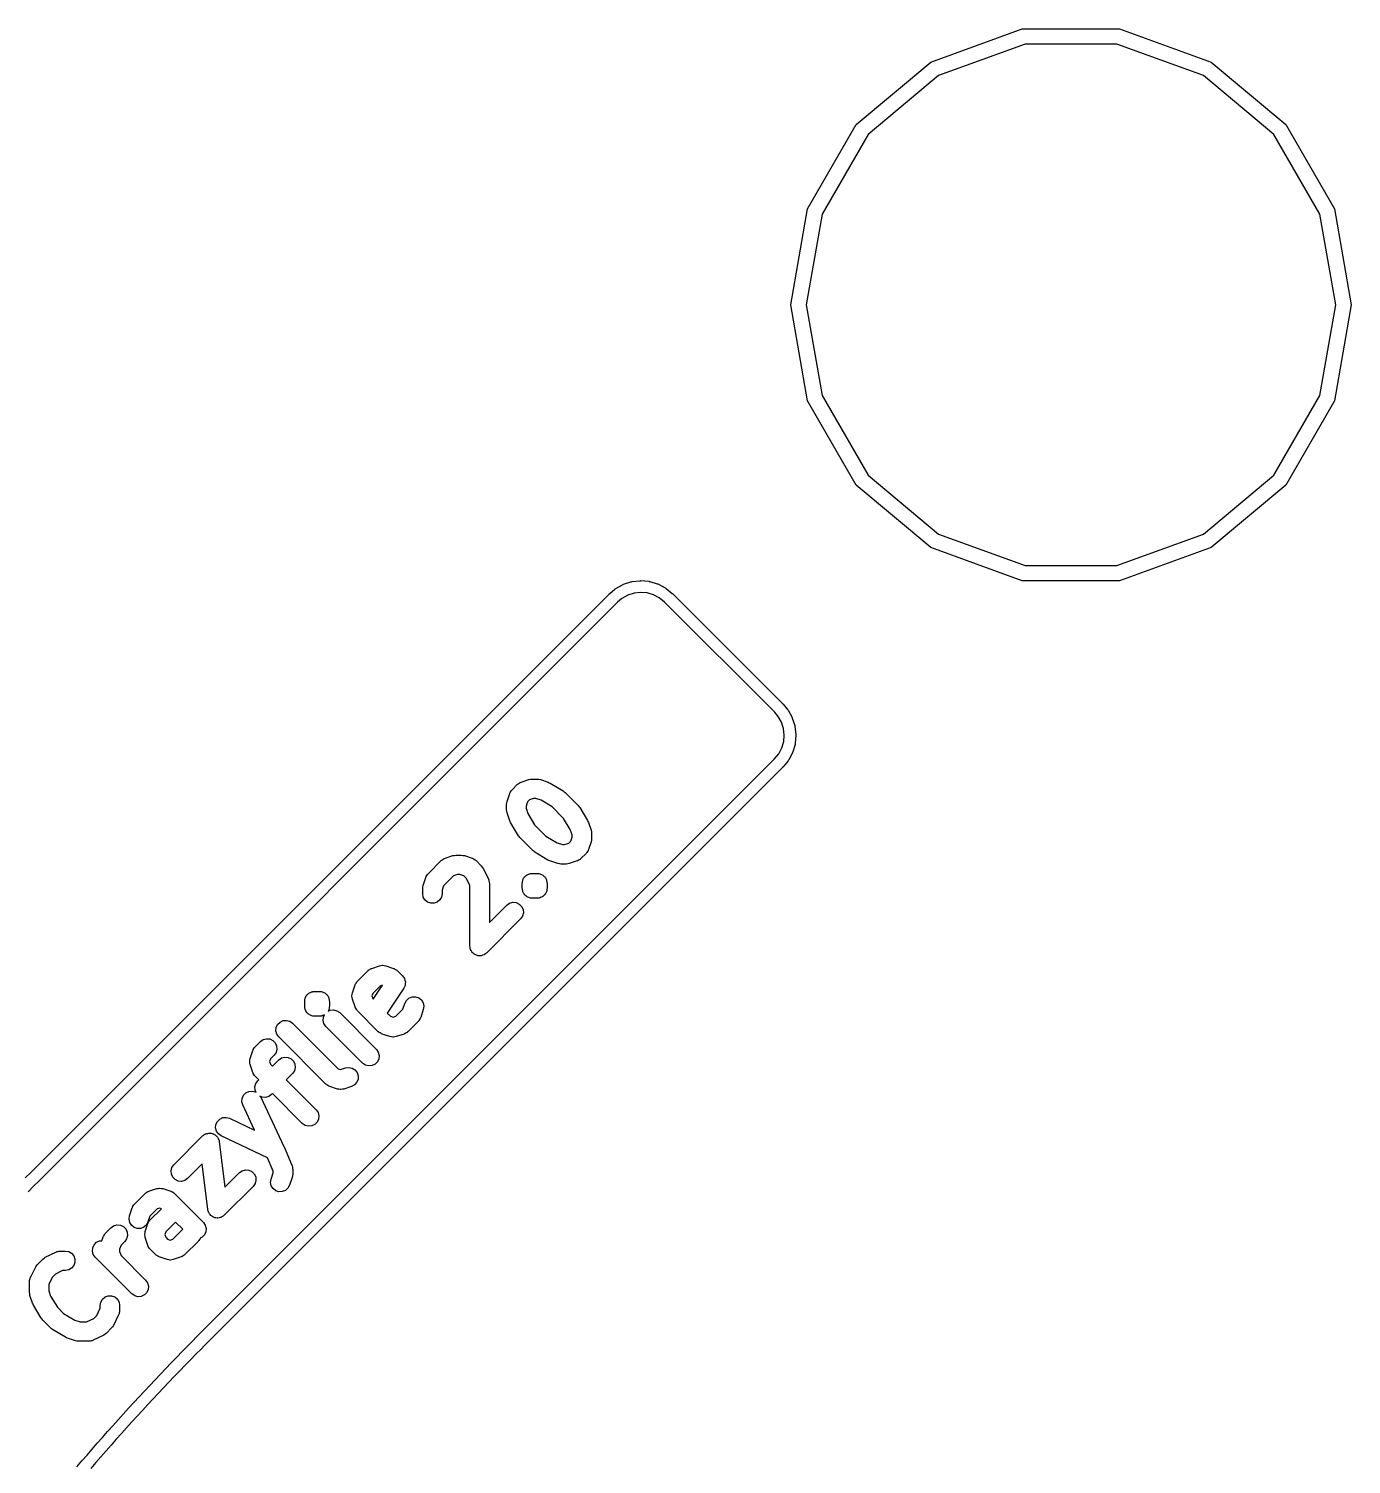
# Model space of a CAD drawing. Extents: x 83 to 195, y -153 to -41.
# Drawn here: x 158.37 to 175.35, y -79.14 to -60.71 of the extents above; entities that cross this region are included whole.
import ezdxf

# ---------------------------------------------------------------- set-up
doc = ezdxf.new("R2010")
doc.units = 0
doc.header["$MEASUREMENT"] = 0
doc.layers.add('BLACK', color=7, linetype='CONTINUOUS')

msp = doc.modelspace()

# ---------------------------------------------------------------- linework, layer by layer
at = {"layer": 'Black'}
for p, q in [((169.951, -61.1332), (171.126, -60.7056)), ((171.126, -60.7056), (172.376, -60.7056)), ((172.376, -60.7056), (173.551, -61.1332)), ((171.161, -60.9026), (170.051, -61.3064)), ((172.341, -60.9026), (171.161, -60.9026)), ((173.451, -61.3064), (172.341, -60.9026)), ((168.993, -61.9369), (169.951, -61.1332)), ((173.551, -61.1332), (174.509, -61.9369)), ((170.051, -61.3064), (169.146, -62.0654)), ((174.356, -62.0654), (173.451, -61.3064)), ((168.368, -63.0196), (168.993, -61.9369)), ((174.509, -61.9369), (175.134, -63.0196)), ((169.146, -62.0654), (168.556, -63.0881)), ((174.946, -63.0881), (174.356, -62.0654)), ((168.151, -64.2509), (168.368, -63.0196)), ((175.134, -63.0196), (175.351, -64.2509)), ((168.556, -63.0881), (168.351, -64.2509)), ((175.151, -64.2509), (174.946, -63.0881)), ((168.368, -65.4822), (168.151, -64.2509)), ((168.351, -64.2509), (168.556, -65.4138)), ((174.946, -65.4138), (175.151, -64.2509)), ((175.351, -64.2509), (175.134, -65.4822)), ((168.556, -65.4138), (169.146, -66.4364)), ((174.356, -66.4364), (174.946, -65.4138)), ((168.993, -66.565), (168.368, -65.4822)), ((175.134, -65.4822), (174.509, -66.565)), ((169.146, -66.4364), (170.051, -67.1954)), ((173.451, -67.1954), (174.356, -66.4364)), ((169.951, -67.3686), (168.993, -66.565)), ((174.509, -66.565), (173.551, -67.3686)), ((170.051, -67.1954), (171.161, -67.5993)), ((172.341, -67.5993), (173.451, -67.1954)), ((171.126, -67.7962), (169.951, -67.3686)), ((173.551, -67.3686), (172.376, -67.7962)), ((171.161, -67.5993), (172.341, -67.5993)), ((166.005, -67.8387), (166.099, -67.8078)), ((166.099, -67.8078), (166.107, -67.8068)), ((166.107, -67.8068), (166.114, -67.8046)), ((166.114, -67.8046), (166.213, -67.7932)), ((166.213, -67.7932), (166.221, -67.7937)), ((166.221, -67.7937), (166.228, -67.793)), ((166.228, -67.793), (166.328, -67.8015)), ((166.328, -67.8015), (166.335, -67.8035)), ((166.335, -67.8035), (166.342, -67.8043)), ((166.342, -67.8043), (166.438, -67.8324)), ((166.438, -67.8324), (166.445, -67.8357)), ((166.445, -67.8357), (166.452, -67.838)), ((172.376, -67.7962), (171.126, -67.7962)), ((158.392, -75.3918), (165.823, -67.9611)), ((165.823, -67.9611), (165.825, -67.9592)), ((165.825, -67.9592), (165.827, -67.9568)), ((165.827, -67.9568), (165.893, -67.9018)), ((165.893, -67.9018), (165.899, -67.8983)), ((165.899, -67.8983), (165.904, -67.8939)), ((165.904, -67.8939), (165.991, -67.8448)), ((166.058, -67.979), (165.984, -68.021)), ((165.991, -67.8448), (165.998, -67.8423)), ((165.998, -67.8423), (166.005, -67.8387)), ((166.139, -67.9528), (166.058, -67.979)), ((166.223, -67.9431), (166.139, -67.9528)), ((166.307, -67.9503), (166.223, -67.9431)), ((166.389, -67.9742), (166.307, -67.9503)), ((166.464, -68.0138), (166.389, -67.9742)), ((166.452, -67.838), (166.54, -67.8846)), ((166.532, -68.0698), (166.464, -68.0138)), ((166.54, -67.8846), (166.546, -67.8892)), ((166.546, -67.8892), (166.553, -67.8929)), ((166.553, -67.8929), (166.63, -67.9561)), ((166.63, -67.9561), (166.631, -67.9564)), ((166.631, -67.9564), (166.631, -67.9567)), ((166.631, -67.9567), (166.633, -67.9592)), ((166.633, -67.9592), (166.636, -67.9611)), ((166.636, -67.9611), (168.05, -69.3753)), ((165.926, -68.0694), (158.498, -75.4978)), ((165.984, -68.021), (165.926, -68.0694)), ((167.942, -69.4791), (166.532, -68.0698)), ((167.99, -69.5366), (167.942, -69.4791)), ((168.05, -69.3753), (168.052, -69.378)), ((168.052, -69.378), (168.054, -69.38)), ((168.054, -69.38), (168.109, -69.4453)), ((168.109, -69.4453), (168.113, -69.4513)), ((168.113, -69.4513), (168.117, -69.4567)), ((168.117, -69.4567), (168.166, -69.5436)), ((168.032, -69.6108), (167.99, -69.5366)), ((168.058, -69.6915), (168.032, -69.6108)), ((168.166, -69.5436), (168.169, -69.5506)), ((168.169, -69.5506), (168.172, -69.5573)), ((168.172, -69.5573), (168.203, -69.6522)), ((168.203, -69.6522), (168.204, -69.6596)), ((168.204, -69.6596), (168.206, -69.6668)), ((168.206, -69.6668), (168.218, -69.766)), ((168.037, -69.9415), (168.061, -69.8602)), ((168.068, -69.7757), (168.058, -69.6915)), ((168.061, -69.8602), (168.068, -69.7757)), ((168.218, -69.781), (168.21, -69.8805)), ((168.218, -69.766), (168.217, -69.7735)), ((168.217, -69.7735), (168.218, -69.781)), ((167.941, -70.0851), (167.997, -70.0165)), ((167.997, -70.0165), (168.037, -69.9415)), ((168.173, -70.0049), (168.126, -70.0932)), ((168.175, -69.9977), (168.173, -70.0049)), ((168.179, -69.991), (168.175, -69.9977)), ((168.207, -69.8952), (168.179, -69.991)), ((168.208, -69.8877), (168.207, -69.8952)), ((168.21, -69.8805), (168.208, -69.8877)), ((160.513, -77.5131), (167.941, -70.0851)), ((168.05, -70.1885), (160.619, -77.6191)), ((168.052, -70.1854), (168.05, -70.1885)), ((168.055, -70.1829), (168.052, -70.1854)), ((168.118, -70.1056), (168.055, -70.1829)), ((168.122, -70.0991), (168.118, -70.1056)), ((168.126, -70.0932), (168.122, -70.0991)), ((164.573, -70.478), (164.64, -70.4107)), ((164.64, -70.4107), (164.646, -70.4065)), ((164.646, -70.4065), (164.651, -70.4011)), ((164.651, -70.4011), (164.664, -70.3942)), ((164.664, -70.3942), (164.676, -70.3858)), ((164.676, -70.3858), (164.683, -70.3839)), ((164.683, -70.3839), (164.689, -70.3805)), ((164.689, -70.3805), (164.79, -70.3468)), ((164.79, -70.3468), (164.81, -70.3439)), ((164.81, -70.3439), (164.829, -70.3404)), ((164.829, -70.3404), (164.897, -70.3404)), ((164.897, -70.3404), (164.916, -70.3439)), ((164.916, -70.3439), (164.936, -70.3468)), ((164.936, -70.3468), (165.037, -70.3805)), ((165.037, -70.3805), (165.049, -70.387)), ((165.049, -70.387), (165.062, -70.3919)), ((165.062, -70.3919), (165.23, -70.4929)), ((164.509, -70.6279), (164.542, -70.5269)), ((164.542, -70.5269), (164.546, -70.5205)), ((164.546, -70.5205), (164.548, -70.5136)), ((164.548, -70.5136), (164.556, -70.5016)), ((164.556, -70.5016), (164.563, -70.4887)), ((164.563, -70.4887), (164.569, -70.4839)), ((164.569, -70.4839), (164.573, -70.478)), ((164.85, -70.5904), (164.796, -70.6083)), ((164.876, -70.5904), (164.85, -70.5904)), ((164.945, -70.6133), (164.876, -70.5904)), ((165.23, -70.4929), (165.242, -70.5029)), ((165.242, -70.5029), (165.255, -70.5117)), ((165.255, -70.5117), (165.423, -70.68)), ((164.502, -70.6674), (164.506, -70.6477)), ((164.502, -70.7348), (164.502, -70.6674)), ((164.506, -70.7545), (164.502, -70.7348)), ((164.506, -70.6477), (164.509, -70.6279)), ((164.509, -70.7743), (164.506, -70.7545)), ((164.542, -70.8753), (164.509, -70.7743)), ((164.77, -70.6339), (164.752, -70.6877)), ((164.752, -70.6877), (164.752, -70.7145)), ((164.752, -70.7145), (164.775, -70.7832)), ((164.796, -70.6083), (164.77, -70.6339)), ((164.775, -70.7832), (164.861, -70.9266)), ((165.089, -70.6993), (164.945, -70.6133)), ((165.235, -70.8459), (165.089, -70.6993)), ((165.423, -70.68), (165.432, -70.6926)), ((165.432, -70.6926), (165.442, -70.7041)), ((165.442, -70.7041), (165.543, -70.8725)), ((164.549, -70.8873), (164.542, -70.8753)), ((164.554, -70.9001), (164.549, -70.8873)), ((164.655, -71.0684), (164.554, -70.9001)), ((164.861, -70.9266), (165.008, -71.0732)), ((165.321, -70.9893), (165.235, -70.8459)), ((165.543, -70.8725), (165.548, -70.8852)), ((165.548, -70.8852), (165.554, -70.8973)), ((165.554, -70.8973), (165.588, -70.9983)), ((164.665, -71.08), (164.655, -71.0684)), ((164.674, -71.0925), (164.665, -71.08)), ((164.842, -71.2609), (164.674, -71.0925)), ((165.008, -71.0732), (165.151, -71.1593)), ((165.301, -71.1643), (165.326, -71.1386)), ((165.344, -71.0581), (165.321, -70.9893)), ((165.326, -71.1386), (165.344, -71.0849)), ((165.344, -71.0849), (165.344, -71.0581)), ((165.588, -71.1447), (165.554, -71.2457)), ((165.588, -70.9983), (165.591, -71.0181)), ((165.591, -71.1249), (165.588, -71.1447)), ((165.591, -71.0181), (165.594, -71.0378)), ((165.594, -71.1051), (165.591, -71.1249)), ((165.594, -71.0378), (165.594, -71.1051)), ((163.712, -71.357), (163.813, -71.3233)), ((163.813, -71.3233), (163.833, -71.3203)), ((163.833, -71.3203), (163.853, -71.3169)), ((163.853, -71.3169), (163.92, -71.3169)), ((163.92, -71.3169), (163.94, -71.3203)), ((163.94, -71.3203), (163.96, -71.3233)), ((163.96, -71.3233), (164.061, -71.357)), ((164.855, -71.2697), (164.842, -71.2609)), ((164.866, -71.2797), (164.855, -71.2697)), ((165.034, -71.3807), (164.866, -71.2797)), ((165.151, -71.1593), (165.22, -71.1822)), ((165.22, -71.1822), (165.247, -71.1822)), ((165.247, -71.1822), (165.301, -71.1643)), ((165.524, -71.2946), (165.457, -71.3619)), ((165.528, -71.2887), (165.524, -71.2946)), ((165.533, -71.2839), (165.528, -71.2887)), ((165.54, -71.271), (165.533, -71.2839)), ((165.549, -71.259), (165.54, -71.271)), ((165.551, -71.252), (165.549, -71.259)), ((165.554, -71.2457), (165.551, -71.252)), ((163.495, -71.5555), (163.664, -71.3871)), ((163.664, -71.3871), (163.669, -71.383)), ((163.669, -71.383), (163.674, -71.3776)), ((163.674, -71.3776), (163.687, -71.3707)), ((163.687, -71.3707), (163.699, -71.3622)), ((163.699, -71.3622), (163.706, -71.3604)), ((163.706, -71.3604), (163.712, -71.357)), ((164.061, -71.357), (164.067, -71.3604)), ((164.067, -71.3604), (164.074, -71.3622)), ((164.074, -71.3622), (164.086, -71.3707)), ((164.086, -71.3707), (164.099, -71.3776)), ((164.099, -71.3776), (164.104, -71.383)), ((164.104, -71.383), (164.11, -71.3872)), ((164.11, -71.3872), (164.177, -71.4545)), ((164.177, -71.4545), (164.189, -71.4709)), ((164.189, -71.4709), (164.2, -71.487)), ((164.2, -71.487), (164.268, -71.6217)), ((165.047, -71.3856), (165.034, -71.3807)), ((165.059, -71.3921), (165.047, -71.3856)), ((165.16, -71.4258), (165.059, -71.3921)), ((165.18, -71.4287), (165.16, -71.4258)), ((165.2, -71.4322), (165.18, -71.4287)), ((165.267, -71.4322), (165.2, -71.4322)), ((165.287, -71.4287), (165.267, -71.4322)), ((165.307, -71.4258), (165.287, -71.4287)), ((165.408, -71.3921), (165.307, -71.4258)), ((165.414, -71.3887), (165.408, -71.3921)), ((165.421, -71.3868), (165.414, -71.3887)), ((165.433, -71.3784), (165.421, -71.3868)), ((165.446, -71.3714), (165.433, -71.3784)), ((165.451, -71.366), (165.446, -71.3714)), ((165.457, -71.3619), (165.451, -71.366)), ((163.428, -71.7252), (163.431, -71.7054)), ((163.431, -71.7054), (163.465, -71.6044)), ((163.465, -71.6044), (163.468, -71.598)), ((163.468, -71.598), (163.47, -71.5911)), ((163.47, -71.5911), (163.479, -71.5791)), ((163.479, -71.5791), (163.486, -71.5662)), ((163.486, -71.5662), (163.491, -71.5614)), ((163.491, -71.5614), (163.495, -71.5555)), ((163.819, -71.5848), (163.693, -71.7114)), ((163.873, -71.5669), (163.819, -71.5848)), ((163.9, -71.5669), (163.873, -71.5669)), ((163.954, -71.5848), (163.9, -71.5669)), ((163.986, -71.6169), (163.954, -71.5848)), ((164.031, -71.7071), (163.986, -71.6169)), ((164.268, -71.6217), (164.27, -71.6286)), ((164.27, -71.6286), (164.273, -71.6348)), ((164.273, -71.6348), (164.276, -71.6492)), ((164.276, -71.6492), (164.28, -71.6633)), ((164.28, -71.6633), (164.28, -71.6705)), ((164.28, -71.6705), (164.281, -71.6776)), ((164.281, -71.6776), (164.281, -72.1839)), ((164.704, -71.6776), (164.706, -71.6668)), ((164.704, -71.7449), (164.704, -71.6776)), ((164.706, -71.6559), (164.708, -71.6507)), ((164.706, -71.6668), (164.706, -71.6559)), ((164.708, -71.6507), (164.709, -71.6452)), ((164.709, -71.6452), (164.711, -71.6402)), ((164.711, -71.6402), (164.712, -71.6348)), ((164.712, -71.6348), (164.717, -71.6253)), ((164.717, -71.6253), (164.721, -71.6151)), ((164.721, -71.6151), (164.725, -71.6109)), ((164.725, -71.6109), (164.727, -71.6059)), ((164.727, -71.6059), (164.731, -71.602)), ((164.731, -71.602), (164.734, -71.5972)), ((164.734, -71.5972), (164.742, -71.5902)), ((164.742, -71.5902), (164.749, -71.5818)), ((164.749, -71.5818), (164.754, -71.5791)), ((164.754, -71.5791), (164.758, -71.5752)), ((164.758, -71.5752), (164.763, -71.5729)), ((164.763, -71.5729), (164.767, -71.5693)), ((164.767, -71.5693), (164.777, -71.5656)), ((164.777, -71.5656), (164.787, -71.5601)), ((164.787, -71.5601), (164.792, -71.5592)), ((164.792, -71.5592), (164.797, -71.5568)), ((164.797, -71.5568), (164.803, -71.5563)), ((164.803, -71.5563), (164.808, -71.5545)), ((164.808, -71.5545), (164.819, -71.5545)), ((164.819, -71.5545), (164.829, -71.5526)), ((164.829, -71.5526), (164.897, -71.5526)), ((164.897, -71.5526), (164.908, -71.5545)), ((164.908, -71.5545), (164.918, -71.5545)), ((164.918, -71.5545), (164.929, -71.5582)), ((164.929, -71.5582), (164.94, -71.5601)), ((164.94, -71.5601), (164.949, -71.5656)), ((164.949, -71.5656), (164.959, -71.5693)), ((164.959, -71.5693), (164.968, -71.5763)), ((164.968, -71.5763), (164.977, -71.5818)), ((164.977, -71.5818), (164.984, -71.5902)), ((164.984, -71.5902), (164.993, -71.5972)), ((164.993, -71.5972), (164.998, -71.6067)), ((164.998, -71.6067), (165.005, -71.6151)), ((165.005, -71.6151), (165.009, -71.6253)), ((165.009, -71.6253), (165.014, -71.6348)), ((165.014, -71.6348), (165.016, -71.6456)), ((165.016, -71.6456), (165.02, -71.6559)), ((165.02, -71.6559), (165.02, -71.6668)), ((165.02, -71.6668), (165.022, -71.6776)), ((165.022, -71.6776), (165.022, -71.7449)), ((163.425, -71.7449), (163.428, -71.7252)), ((163.425, -71.8123), (163.425, -71.7449)), ((163.432, -71.855), (163.425, -71.8123)), ((163.454, -71.8926), (163.432, -71.855)), ((163.667, -71.855), (163.646, -71.8926)), ((163.675, -71.8123), (163.667, -71.855)), ((163.693, -71.7114), (163.675, -71.7652)), ((163.675, -71.7652), (163.675, -71.8123)), ((164.031, -72.4857), (164.031, -71.7071)), ((164.706, -71.7557), (164.704, -71.7449)), ((164.706, -71.7666), (164.706, -71.7557)), ((164.71, -71.7769), (164.706, -71.7666)), ((164.712, -71.7877), (164.71, -71.7769)), ((164.717, -71.7971), (164.712, -71.7877)), ((164.721, -71.8074), (164.717, -71.7971)), ((164.728, -71.8158), (164.721, -71.8074)), ((164.734, -71.8253), (164.728, -71.8158)), ((164.742, -71.8323), (164.734, -71.8253)), ((164.749, -71.8407), (164.742, -71.8323)), ((164.759, -71.8461), (164.749, -71.8407)), ((164.767, -71.8532), (164.759, -71.8461)), ((164.777, -71.8569), (164.767, -71.8532)), ((164.787, -71.8624), (164.777, -71.8569)), ((164.797, -71.8643), (164.787, -71.8624)), ((164.808, -71.868), (164.797, -71.8643)), ((164.819, -71.868), (164.808, -71.868)), ((164.829, -71.8699), (164.819, -71.868)), ((164.897, -71.8699), (164.829, -71.8699)), ((164.908, -71.868), (164.897, -71.8699)), ((164.918, -71.868), (164.908, -71.868)), ((164.924, -71.8661), (164.918, -71.868)), ((164.929, -71.8657), (164.924, -71.8661)), ((164.934, -71.8633), (164.929, -71.8657)), ((164.94, -71.8624), (164.934, -71.8633)), ((164.949, -71.8569), (164.94, -71.8624)), ((164.959, -71.8532), (164.949, -71.8569)), ((164.963, -71.8496), (164.959, -71.8532)), ((164.968, -71.8473), (164.963, -71.8496)), ((164.972, -71.8434), (164.968, -71.8473)), ((164.977, -71.8407), (164.972, -71.8434)), ((164.984, -71.8323), (164.977, -71.8407)), ((164.993, -71.8253), (164.984, -71.8323)), ((164.995, -71.8205), (164.993, -71.8253)), ((164.999, -71.8166), (164.995, -71.8205)), ((165.001, -71.8116), (164.999, -71.8166)), ((165.005, -71.8074), (165.001, -71.8116)), ((165.009, -71.7971), (165.005, -71.8074)), ((165.014, -71.7877), (165.009, -71.7971)), ((165.015, -71.7822), (165.014, -71.7877)), ((165.018, -71.7773), (165.015, -71.7822)), ((165.02, -71.7666), (165.018, -71.7718)), ((165.018, -71.7718), (165.018, -71.7773)), ((165.022, -71.7449), (165.02, -71.7557)), ((165.02, -71.7557), (165.02, -71.7666)), ((163.487, -71.9205), (163.454, -71.8926)), ((163.528, -71.9354), (163.487, -71.9205)), ((163.572, -71.9354), (163.528, -71.9354)), ((163.612, -71.9205), (163.572, -71.9354)), ((163.646, -71.8926), (163.612, -71.9205)), ((164.281, -72.1839), (164.505, -71.9596)), ((164.505, -71.9596), (164.541, -71.9347)), ((164.541, -71.9347), (164.583, -71.9234)), ((164.583, -71.9234), (164.626, -71.9272)), ((164.626, -71.9272), (164.665, -71.9456)), ((164.665, -71.9456), (164.696, -71.9763)), ((164.696, -71.9763), (164.714, -72.0156)), ((164.718, -72.0589), (164.707, -72.1008)), ((164.714, -72.0156), (164.718, -72.0589)), ((164.682, -72.1363), (164.244, -72.5741)), ((164.707, -72.1008), (164.682, -72.1363)), ((164.034, -72.5018), (164.031, -72.4857)), ((164.035, -72.518), (164.034, -72.5018)), ((164.038, -72.523), (164.035, -72.518)), ((164.039, -72.5284), (164.038, -72.523)), ((164.047, -72.5426), (164.039, -72.5284)), ((164.054, -72.5574), (164.047, -72.5426)), ((164.057, -72.5613), (164.054, -72.5574)), ((164.06, -72.566), (164.057, -72.5613)), ((164.073, -72.5765), (164.06, -72.566)), ((164.084, -72.5881), (164.073, -72.5765)), ((164.089, -72.5904), (164.084, -72.5881)), ((164.093, -72.5939), (164.089, -72.5904)), ((164.109, -72.5995), (164.093, -72.5939)), ((164.124, -72.6064), (164.109, -72.5995)), ((164.129, -72.6069), (164.124, -72.6064)), ((164.134, -72.6088), (164.129, -72.6069)), ((164.151, -72.6088), (164.134, -72.6088)), ((164.167, -72.6102), (164.151, -72.6088)), ((164.172, -72.6088), (164.167, -72.6102)), ((164.178, -72.6088), (164.172, -72.6088)), ((164.193, -72.6032), (164.178, -72.6088)), ((164.209, -72.599), (164.193, -72.6032)), ((164.213, -72.5958), (164.209, -72.599)), ((164.218, -72.5939), (164.213, -72.5958)), ((164.231, -72.5834), (164.218, -72.5939)), ((164.244, -72.5741), (164.231, -72.5834)), ((162.586, -72.9361), (162.721, -72.8014)), ((162.721, -72.8014), (162.727, -72.7972)), ((162.727, -72.7972), (162.731, -72.7918)), ((162.731, -72.7918), (162.744, -72.7849)), ((162.744, -72.7849), (162.756, -72.7765)), ((162.756, -72.7765), (162.763, -72.7746)), ((162.763, -72.7746), (162.77, -72.7712)), ((162.77, -72.7712), (162.871, -72.7375)), ((162.871, -72.7375), (162.889, -72.7348)), ((162.889, -72.7348), (162.907, -72.7311)), ((162.907, -72.7311), (162.91, -72.7316)), ((162.91, -72.7316), (162.914, -72.7311)), ((162.914, -72.7311), (162.932, -72.7348)), ((162.932, -72.7348), (162.95, -72.7375)), ((162.95, -72.7375), (163.051, -72.7712)), ((163.051, -72.7712), (163.057, -72.7746)), ((163.057, -72.7746), (163.064, -72.7765)), ((163.064, -72.7765), (163.076, -72.7849)), ((163.076, -72.7849), (163.089, -72.7918)), ((163.089, -72.7918), (163.094, -72.7972)), ((163.094, -72.7972), (163.1, -72.8014)), ((163.1, -72.8014), (163.167, -72.8687)), ((162.522, -73.0859), (162.556, -72.9849)), ((162.556, -72.9849), (162.559, -72.9786)), ((162.559, -72.9786), (162.561, -72.9716)), ((162.561, -72.9716), (162.57, -72.9596)), ((162.57, -72.9596), (162.577, -72.9467)), ((162.577, -72.9467), (162.582, -72.942)), ((162.582, -72.942), (162.586, -72.9361)), ((162.79, -73.165), (162.907, -72.9889)), ((162.907, -72.9889), (162.877, -72.999)), ((163.167, -72.8687), (163.179, -72.8853)), ((163.179, -72.8853), (163.191, -72.9017)), ((163.191, -72.9017), (163.191, -72.9031)), ((163.191, -72.9031), (163.192, -72.9043)), ((163.199, -72.9894), (163.191, -73.0078)), ((163.192, -72.9043), (163.197, -72.9239)), ((163.197, -72.9239), (163.203, -72.9434)), ((163.2, -72.9867), (163.199, -72.988)), ((163.199, -72.988), (163.199, -72.9894)), ((163.201, -72.9664), (163.2, -72.9867)), ((163.203, -72.9462), (163.201, -72.9664)), ((163.203, -72.9434), (163.203, -72.9448)), ((163.203, -72.9448), (163.203, -72.9462)), ((161.912, -73.1711), (161.913, -73.1659)), ((161.912, -73.182), (161.912, -73.1711)), ((161.913, -73.1659), (161.914, -73.1604)), ((161.914, -73.1604), (161.916, -73.1555)), ((161.916, -73.1555), (161.917, -73.15)), ((161.917, -73.15), (161.923, -73.1406)), ((161.923, -73.1406), (161.926, -73.1303)), ((161.926, -73.1303), (161.93, -73.1261)), ((161.93, -73.1261), (161.932, -73.1211)), ((161.932, -73.1211), (161.936, -73.1172)), ((161.936, -73.1172), (161.939, -73.1124)), ((161.939, -73.1124), (161.947, -73.1054)), ((161.947, -73.1054), (161.954, -73.097)), ((161.954, -73.097), (161.959, -73.0943)), ((161.959, -73.0943), (161.963, -73.0904)), ((161.963, -73.0904), (161.968, -73.0881)), ((161.968, -73.0881), (161.972, -73.0845)), ((161.972, -73.0845), (161.982, -73.0808)), ((161.982, -73.0808), (161.992, -73.0753)), ((161.992, -73.0753), (161.997, -73.0744)), ((161.997, -73.0744), (162.002, -73.0721)), ((162.002, -73.0721), (162.008, -73.0716)), ((162.008, -73.0716), (162.013, -73.0697)), ((162.013, -73.0697), (162.024, -73.0697)), ((162.024, -73.0697), (162.035, -73.0678)), ((162.035, -73.0678), (162.102, -73.0678)), ((162.102, -73.0678), (162.113, -73.0697)), ((162.113, -73.0697), (162.124, -73.0697)), ((162.124, -73.0697), (162.134, -73.0734)), ((162.134, -73.0734), (162.145, -73.0753)), ((162.145, -73.0753), (162.154, -73.0808)), ((162.154, -73.0808), (162.165, -73.0845)), ((162.165, -73.0845), (162.173, -73.0916)), ((162.173, -73.0916), (162.182, -73.097)), ((162.182, -73.097), (162.189, -73.1054)), ((162.189, -73.1054), (162.198, -73.1124)), ((162.198, -73.1124), (162.203, -73.1219)), ((162.203, -73.1219), (162.21, -73.1303)), ((162.21, -73.1303), (162.214, -73.1406)), ((162.214, -73.1406), (162.219, -73.15)), ((162.219, -73.15), (162.221, -73.1608)), ((162.221, -73.1608), (162.225, -73.1711)), ((162.225, -73.1711), (162.225, -73.182)), ((162.516, -73.122), (162.519, -73.1041)), ((162.516, -73.1255), (162.516, -73.122)), ((162.516, -73.1289), (162.516, -73.1255)), ((162.519, -73.1468), (162.516, -73.1289)), ((162.519, -73.1041), (162.522, -73.0859)), ((162.522, -73.165), (162.519, -73.1468)), ((162.556, -73.266), (162.522, -73.165)), ((162.784, -73.092), (162.773, -73.1255)), ((162.773, -73.1255), (162.784, -73.1589)), ((162.877, -72.999), (162.784, -73.092)), ((162.784, -73.1589), (162.79, -73.165)), ((163.183, -73.0264), (162.97, -73.3452)), ((163.191, -73.0078), (163.183, -73.0264)), ((163.216, -73.1824), (163.249, -73.1536)), ((163.249, -73.1536), (163.289, -73.1377)), ((163.289, -73.1377), (163.333, -73.1365)), ((163.333, -73.1365), (163.374, -73.1502)), ((163.374, -73.1502), (163.408, -73.1772)), ((163.408, -73.1772), (163.43, -73.2142)), ((161.91, -73.1928), (161.912, -73.182)), ((161.91, -73.2601), (161.91, -73.1928)), ((161.912, -73.2709), (161.91, -73.2601)), ((161.912, -73.2818), (161.912, -73.2709)), ((161.915, -73.2921), (161.912, -73.2818)), ((161.917, -73.3029), (161.915, -73.2921)), ((161.923, -73.3124), (161.917, -73.3029)), ((161.926, -73.3226), (161.923, -73.3124)), ((161.933, -73.331), (161.926, -73.3226)), ((161.939, -73.3405), (161.933, -73.331)), ((161.947, -73.3475), (161.939, -73.3405)), ((161.954, -73.3559), (161.947, -73.3475)), ((161.964, -73.3614), (161.954, -73.3559)), ((161.972, -73.3684), (161.964, -73.3614)), ((162.211, -73.3203), (162.238, -73.3078)), ((162.214, -73.3124), (162.211, -73.3203)), ((162.219, -73.3029), (162.214, -73.3124)), ((162.22, -73.2975), (162.219, -73.3029)), ((162.223, -73.2925), (162.22, -73.2975)), ((162.225, -73.2818), (162.223, -73.287)), ((162.223, -73.287), (162.223, -73.2925)), ((162.225, -73.182), (162.227, -73.1928)), ((162.227, -73.2601), (162.225, -73.2709)), ((162.225, -73.2709), (162.225, -73.2818)), ((162.227, -73.1928), (162.227, -73.2601)), ((162.238, -73.3078), (162.281, -73.304)), ((162.281, -73.304), (162.323, -73.3152)), ((162.323, -73.3152), (162.359, -73.3401)), ((162.359, -73.3401), (162.83, -73.8115)), ((162.559, -73.2723), (162.556, -73.266)), ((162.561, -73.2793), (162.559, -73.2723)), ((162.57, -73.2913), (162.561, -73.2793)), ((162.577, -73.3042), (162.57, -73.2913)), ((162.582, -73.309), (162.577, -73.3042)), ((162.586, -73.3149), (162.582, -73.309)), ((162.855, -73.5842), (162.586, -73.3149)), ((162.97, -73.3452), (163.011, -73.3866)), ((163.078, -73.3866), (163.171, -73.2936)), ((163.171, -73.2936), (163.196, -73.2206)), ((163.196, -73.2206), (163.216, -73.1824)), ((163.433, -73.2997), (163.399, -73.4007)), ((163.43, -73.2142), (163.439, -73.2567)), ((163.439, -73.2567), (163.433, -73.2997)), ((161.54, -73.5741), (161.544, -73.5308)), ((161.544, -73.5308), (161.562, -73.4915)), ((161.562, -73.4915), (161.593, -73.4608)), ((161.593, -73.4608), (161.632, -73.4424)), ((161.632, -73.4424), (161.675, -73.4387)), ((161.675, -73.4387), (161.717, -73.4499)), ((161.717, -73.4499), (161.753, -73.4748)), ((161.753, -73.4748), (162.338, -74.06)), ((161.982, -73.3721), (161.972, -73.3684)), ((161.992, -73.3776), (161.982, -73.3721)), ((162.003, -73.3795), (161.992, -73.3776)), ((162.013, -73.3832), (162.003, -73.3795)), ((162.024, -73.3832), (162.013, -73.3832)), ((162.035, -73.3851), (162.024, -73.3832)), ((162.102, -73.3851), (162.035, -73.3851)), ((162.113, -73.3832), (162.102, -73.3851)), ((162.124, -73.3832), (162.113, -73.3832)), ((162.129, -73.3814), (162.124, -73.3832)), ((162.134, -73.3809), (162.129, -73.3814)), ((162.139, -73.3786), (162.134, -73.3809)), ((162.145, -73.3776), (162.139, -73.3786)), ((162.154, -73.3721), (162.145, -73.3776)), ((162.146, -73.4394), (162.15, -73.3961)), ((162.157, -73.4813), (162.146, -73.4394)), ((162.15, -73.3961), (162.162, -73.3692)), ((162.162, -73.3692), (162.154, -73.3721)), ((162.182, -73.5169), (162.157, -73.4813)), ((162.653, -73.9883), (162.182, -73.5169)), ((163.011, -73.3866), (163.045, -73.3978)), ((163.045, -73.3978), (163.078, -73.3866)), ((163.369, -73.4495), (163.234, -73.5842)), ((163.373, -73.4436), (163.369, -73.4495)), ((163.378, -73.4389), (163.373, -73.4436)), ((163.385, -73.426), (163.378, -73.4389)), ((163.394, -73.414), (163.385, -73.426)), ((163.396, -73.407), (163.394, -73.414)), ((163.399, -73.4007), (163.396, -73.407)), ((161.273, -73.7778), (161.34, -73.7105)), ((161.34, -73.7105), (161.376, -73.6856)), ((161.376, -73.6856), (161.418, -73.6744)), ((161.418, -73.6744), (161.461, -73.6782)), ((161.461, -73.6782), (161.5, -73.6965)), ((161.5, -73.6965), (161.531, -73.7272)), ((161.531, -73.7272), (161.549, -73.7665)), ((161.551, -73.616), (161.54, -73.5741)), ((161.576, -73.6516), (161.551, -73.616)), ((162.182, -74.2577), (161.576, -73.6516)), ((162.861, -73.5884), (162.855, -73.5842)), ((162.866, -73.5938), (162.861, -73.5884)), ((162.879, -73.6007), (162.866, -73.5938)), ((162.891, -73.6091), (162.879, -73.6007)), ((162.898, -73.611), (162.891, -73.6091)), ((162.904, -73.6144), (162.898, -73.611)), ((163.005, -73.6481), (162.904, -73.6144)), ((163.023, -73.6508), (163.005, -73.6481)), ((163.041, -73.6545), (163.023, -73.6508)), ((163.045, -73.654), (163.041, -73.6545)), ((163.048, -73.6545), (163.045, -73.654)), ((163.066, -73.6508), (163.048, -73.6545)), ((163.084, -73.6481), (163.066, -73.6508)), ((163.185, -73.6144), (163.084, -73.6481)), ((163.192, -73.611), (163.185, -73.6144)), ((163.199, -73.6091), (163.192, -73.611)), ((163.211, -73.6007), (163.199, -73.6091)), ((163.224, -73.5938), (163.211, -73.6007)), ((163.228, -73.5884), (163.224, -73.5938)), ((163.234, -73.5842), (163.228, -73.5884)), ((161.209, -73.9277), (161.243, -73.8267)), ((161.243, -73.8267), (161.246, -73.8204)), ((161.246, -73.8204), (161.248, -73.8134)), ((161.248, -73.8134), (161.256, -73.8014)), ((161.256, -73.8014), (161.263, -73.7885)), ((161.263, -73.7885), (161.269, -73.7837)), ((161.269, -73.7837), (161.273, -73.7778)), ((161.517, -73.8873), (161.47, -73.9338)), ((161.542, -73.8517), (161.517, -73.8873)), ((161.553, -73.8098), (161.542, -73.8517)), ((161.549, -73.7665), (161.553, -73.8098)), ((161.611, -73.9213), (161.653, -73.9101)), ((161.653, -73.9101), (161.697, -73.9139)), ((161.697, -73.9139), (161.736, -73.9322)), ((162.83, -73.8115), (162.855, -73.8471)), ((162.855, -73.8471), (162.866, -73.889)), ((162.866, -73.889), (162.863, -73.9323)), ((161.203, -73.9638), (161.206, -73.9459)), ((161.203, -73.9672), (161.203, -73.9638)), ((161.203, -73.9707), (161.203, -73.9672)), ((161.206, -73.9886), (161.203, -73.9707)), ((161.206, -73.9459), (161.209, -73.9277)), ((161.209, -74.0068), (161.206, -73.9886)), ((161.243, -74.1078), (161.209, -74.0068)), ((161.47, -73.9338), (161.459, -73.9672)), ((161.459, -73.9672), (161.47, -74.0007)), ((161.47, -74.0007), (161.496, -74.0262)), ((161.496, -74.0262), (161.576, -73.9462)), ((161.576, -73.9462), (161.611, -73.9213)), ((161.736, -73.9322), (161.767, -73.9629)), ((161.778, -74.0874), (161.753, -74.123)), ((161.767, -73.9629), (161.785, -74.0022)), ((161.789, -74.0455), (161.778, -74.0874)), ((161.785, -74.0022), (161.789, -74.0455)), ((162.338, -74.06), (162.371, -74.0712)), ((162.371, -74.0712), (162.433, -74.0507)), ((162.433, -74.0507), (162.476, -74.0443)), ((162.476, -74.0443), (162.518, -74.053)), ((162.518, -74.053), (162.555, -74.0758)), ((162.555, -74.0758), (162.582, -74.1098)), ((162.689, -74.0132), (162.653, -73.9883)), ((162.731, -74.0244), (162.689, -74.0132)), ((162.774, -74.0206), (162.731, -74.0244)), ((162.813, -74.0023), (162.774, -74.0206)), ((162.844, -73.9716), (162.813, -74.0023)), ((162.863, -73.9323), (162.844, -73.9716)), ((161.246, -74.1141), (161.243, -74.1078)), ((161.248, -74.1211), (161.246, -74.1141)), ((161.256, -74.1331), (161.248, -74.1211)), ((161.263, -74.146), (161.256, -74.1331)), ((161.269, -74.1508), (161.263, -74.146)), ((161.273, -74.1567), (161.269, -74.1508)), ((161.27, -74.2931), (161.282, -74.2511)), ((161.319, -74.2029), (161.273, -74.1567)), ((161.282, -74.2511), (161.307, -74.2156)), ((161.307, -74.2156), (161.319, -74.2029)), ((161.753, -74.123), (161.673, -74.203)), ((161.673, -74.203), (162.056, -74.586)), ((162.188, -74.2618), (162.182, -74.2577)), ((162.193, -74.2672), (162.188, -74.2618)), ((162.206, -74.2742), (162.193, -74.2672)), ((162.218, -74.2826), (162.206, -74.2742)), ((162.225, -74.2844), (162.218, -74.2826)), ((162.231, -74.2879), (162.225, -74.2844)), ((162.55, -74.2672), (162.512, -74.2879)), ((162.579, -74.2347), (162.55, -74.2672)), ((162.595, -74.1943), (162.579, -74.2347)), ((162.582, -74.1098), (162.596, -74.1509)), ((162.596, -74.1509), (162.595, -74.1943)), ((161.102, -74.484), (161.106, -74.4407)), ((161.106, -74.4407), (161.124, -74.4012)), ((161.124, -74.4012), (161.154, -74.3704)), ((161.154, -74.3704), (161.193, -74.3518)), ((161.193, -74.3518), (161.237, -74.3477)), ((161.237, -74.3477), (161.279, -74.3587)), ((161.274, -74.3363), (161.27, -74.2931)), ((161.287, -74.3648), (161.274, -74.3363)), ((161.279, -74.3587), (161.287, -74.3648)), ((161.363, -74.4247), (161.334, -74.4116)), ((161.334, -74.4116), (161.34, -74.4188)), ((161.34, -74.4188), (161.643, -75.0586)), ((161.406, -74.4285), (161.363, -74.4247)), ((161.448, -74.4173), (161.406, -74.4285)), ((161.483, -74.3924), (161.448, -74.4173)), ((161.496, -74.3797), (161.483, -74.3924)), ((161.879, -74.7627), (161.496, -74.3797)), ((162.332, -74.3215), (162.231, -74.2879)), ((162.35, -74.3242), (162.332, -74.3215)), ((162.368, -74.3279), (162.35, -74.3242)), ((162.371, -74.3274), (162.368, -74.3279)), ((162.375, -74.3279), (162.371, -74.3274)), ((162.393, -74.3242), (162.375, -74.3279)), ((162.411, -74.3215), (162.393, -74.3242)), ((162.512, -74.2879), (162.411, -74.3215)), ((161.114, -74.5258), (161.102, -74.484)), ((161.267, -74.8493), (161.114, -74.5258)), ((162.056, -74.586), (162.081, -74.6215)), ((162.081, -74.6215), (162.092, -74.6635)), ((160.765, -74.8192), (160.769, -74.776)), ((160.776, -74.8612), (160.765, -74.8192)), ((160.769, -74.776), (160.788, -74.7367)), ((160.788, -74.7367), (160.819, -74.7062)), ((160.819, -74.7062), (160.858, -74.6881)), ((160.858, -74.6881), (160.901, -74.6846)), ((160.901, -74.6846), (160.943, -74.6961)), ((160.943, -74.6961), (161.267, -74.8493)), ((161.915, -74.7876), (161.879, -74.7627)), ((161.956, -74.7989), (161.915, -74.7876)), ((162, -74.7951), (161.956, -74.7989)), ((162.039, -74.7767), (162, -74.7951)), ((162.07, -74.7461), (162.039, -74.7767)), ((162.088, -74.7067), (162.07, -74.7461)), ((162.092, -74.6635), (162.088, -74.7067)), ((160.229, -75.2931), (160.599, -74.9227)), ((160.599, -74.9227), (160.607, -74.9176)), ((160.607, -74.9176), (160.613, -74.911)), ((160.613, -74.911), (160.624, -74.9052)), ((160.624, -74.9052), (160.635, -74.8978)), ((160.635, -74.8978), (160.644, -74.8955)), ((160.644, -74.8955), (160.652, -74.8914)), ((160.652, -74.8914), (160.664, -74.8899)), ((160.664, -74.8899), (160.677, -74.8865)), ((160.677, -74.8865), (160.686, -74.8873)), ((160.686, -74.8873), (160.695, -74.8863)), ((160.695, -74.8863), (160.707, -74.8892)), ((160.707, -74.8892), (160.72, -74.8903)), ((160.72, -74.8903), (160.728, -74.8941)), ((160.728, -74.8941), (160.737, -74.8961)), ((160.737, -74.8961), (160.748, -74.9032)), ((160.748, -74.9032), (160.759, -74.9087)), ((160.759, -74.9087), (160.766, -74.915)), ((160.766, -74.915), (160.773, -74.9199)), ((160.773, -74.9199), (160.781, -74.9302)), ((160.801, -74.8969), (160.776, -74.8612)), ((160.781, -74.9302), (160.79, -74.9394)), ((160.79, -74.9394), (160.794, -74.9475)), ((160.794, -74.9475), (160.799, -74.9546)), ((160.799, -74.9546), (160.803, -74.967)), ((160.836, -74.922), (160.801, -74.8969)), ((160.803, -74.967), (160.809, -74.9787)), ((160.809, -74.9787), (160.809, -74.9876)), ((160.809, -74.9876), (160.812, -74.9962)), ((160.812, -74.9962), (160.882, -75.5826)), ((161.433, -75.2048), (160.836, -74.922)), ((161.506, -75.3734), (161.433, -75.2048)), ((161.643, -75.0586), (161.643, -75.0593)), ((161.643, -75.0593), (161.643, -75.0599)), ((161.643, -75.0599), (161.644, -75.0615)), ((161.644, -75.0615), (161.644, -75.0628)), ((161.644, -75.0628), (161.746, -75.2986)), ((158.321, -75.4623), (158.392, -75.3918)), ((158.392, -75.3918), (158.392, -75.3918)), ((160.193, -75.3706), (160.204, -75.3286)), ((160.197, -75.4138), (160.193, -75.3706)), ((160.204, -75.3286), (160.229, -75.2931)), ((160.594, -75.2813), (160.406, -75.4699)), ((160.665, -75.8678), (160.594, -75.2813)), ((161.071, -75.3941), (161.106, -75.3692)), ((161.106, -75.3692), (161.148, -75.358)), ((161.148, -75.358), (161.192, -75.3617)), ((161.192, -75.3617), (161.231, -75.3801)), ((161.231, -75.3801), (161.262, -75.4108)), ((161.506, -75.3948), (161.506, -75.3734)), ((161.746, -75.2986), (161.746, -75.302)), ((161.746, -75.302), (161.748, -75.305)), ((161.748, -75.305), (161.751, -75.323)), ((161.751, -75.323), (161.755, -75.3408)), ((161.755, -75.3408), (161.755, -75.3443)), ((161.755, -75.3443), (161.756, -75.3478)), ((161.756, -75.3478), (161.756, -75.4151)), ((158.427, -75.5687), (158.356, -75.639)), ((158.498, -75.4979), (158.427, -75.5685)), ((158.427, -75.5685), (158.427, -75.5686)), ((158.427, -75.5686), (158.427, -75.5687)), ((158.498, -75.4978), (158.498, -75.4979)), ((158.498, -75.4979), (158.498, -75.4979)), ((160.215, -75.4532), (160.197, -75.4138)), ((160.246, -75.4839), (160.215, -75.4532)), ((160.285, -75.5022), (160.246, -75.4839)), ((160.328, -75.506), (160.285, -75.5022)), ((160.37, -75.4948), (160.328, -75.506)), ((160.406, -75.4699), (160.37, -75.4948)), ((161.248, -75.5709), (160.877, -75.9413)), ((160.882, -75.5826), (161.071, -75.3941)), ((161.272, -75.5353), (161.248, -75.5709)), ((161.262, -75.4108), (161.28, -75.4501)), ((161.284, -75.4934), (161.272, -75.5353)), ((161.28, -75.4501), (161.284, -75.4934)), ((161.472, -75.5196), (161.478, -75.4766)), ((161.481, -75.5621), (161.472, -75.5196)), ((161.478, -75.4766), (161.506, -75.3948)), ((161.503, -75.5991), (161.481, -75.5621)), ((161.716, -75.5557), (161.695, -75.5939)), ((161.749, -75.4547), (161.716, -75.5557)), ((161.752, -75.4348), (161.749, -75.4547)), ((161.756, -75.4151), (161.752, -75.4348)), ((159.724, -75.7982), (159.859, -75.6635)), ((159.859, -75.6635), (159.865, -75.6593)), ((159.865, -75.6593), (159.869, -75.6539)), ((159.869, -75.6539), (159.882, -75.647)), ((159.882, -75.647), (159.894, -75.6386)), ((159.894, -75.6386), (159.901, -75.6367)), ((159.901, -75.6367), (159.907, -75.6333)), ((159.907, -75.6333), (160.009, -75.5996)), ((160.009, -75.5996), (160.027, -75.5969)), ((160.027, -75.5969), (160.045, -75.5932)), ((160.045, -75.5932), (160.048, -75.5937)), ((160.048, -75.5937), (160.051, -75.5932)), ((160.051, -75.5932), (160.069, -75.5969)), ((160.069, -75.5969), (160.088, -75.5996)), ((160.088, -75.5996), (160.189, -75.6333)), ((160.189, -75.6333), (160.195, -75.6367)), ((160.195, -75.6367), (160.202, -75.6386)), ((160.202, -75.6386), (160.214, -75.647)), ((160.214, -75.647), (160.227, -75.6539)), ((160.227, -75.6539), (160.232, -75.6593)), ((160.232, -75.6593), (160.237, -75.6635)), ((160.237, -75.6635), (160.608, -76.0339)), ((161.537, -75.6261), (161.503, -75.5991)), ((161.579, -75.6398), (161.537, -75.6261)), ((161.622, -75.6386), (161.579, -75.6398)), ((161.662, -75.6227), (161.622, -75.6386)), ((161.695, -75.5939), (161.662, -75.6227)), ((159.66, -75.948), (159.694, -75.847)), ((159.694, -75.847), (159.697, -75.8407)), ((159.697, -75.8407), (159.699, -75.8337)), ((159.699, -75.8337), (159.707, -75.8217)), ((159.707, -75.8217), (159.714, -75.8088)), ((159.714, -75.8088), (159.72, -75.8041)), ((159.72, -75.8041), (159.724, -75.7982)), ((160.015, -75.8611), (159.922, -75.9541)), ((159.926, -76.0002), (160.069, -75.857)), ((160.048, -75.8499), (160.015, -75.8611)), ((160.069, -75.857), (160.048, -75.8499)), ((160.667, -75.8763), (160.665, -75.8678)), ((160.668, -75.8852), (160.667, -75.8763)), ((160.674, -75.8969), (160.668, -75.8852)), ((160.677, -75.9093), (160.674, -75.8969)), ((160.683, -75.9165), (160.677, -75.9093)), ((160.686, -75.9246), (160.683, -75.9165)), ((160.696, -75.9337), (160.686, -75.9246)), ((160.703, -75.9441), (160.696, -75.9337)), ((160.711, -75.9489), (160.703, -75.9441)), ((160.87, -75.9464), (160.864, -75.9529)), ((160.877, -75.9413), (160.87, -75.9464)), ((159.354, -76.1685), (159.421, -76.1012)), ((159.421, -76.1012), (159.456, -76.0763)), ((159.456, -76.0763), (159.498, -76.0651)), ((159.498, -76.0651), (159.542, -76.0688)), ((159.542, -76.0688), (159.581, -76.0872)), ((159.581, -76.0872), (159.612, -76.1179)), ((159.612, -76.1179), (159.63, -76.1572)), ((159.654, -75.991), (159.66, -75.948)), ((159.662, -76.0335), (159.654, -75.991)), ((159.685, -76.0705), (159.662, -76.0335)), ((159.719, -76.0975), (159.685, -76.0705)), ((159.76, -76.1112), (159.719, -76.0975)), ((159.804, -76.11), (159.76, -76.1112)), ((159.844, -76.0941), (159.804, -76.11)), ((159.877, -76.0653), (159.844, -76.0941)), ((159.862, -76.1501), (159.896, -76.049)), ((159.897, -76.0271), (159.877, -76.0653)), ((159.896, -76.049), (159.899, -76.0427)), ((159.922, -75.9541), (159.897, -76.0271)), ((159.899, -76.0427), (159.901, -76.0357)), ((159.901, -76.0357), (159.909, -76.0237)), ((159.909, -76.0237), (159.916, -76.0109)), ((159.916, -76.0109), (159.922, -76.0061)), ((159.922, -76.0061), (159.926, -76.0002)), ((160.25, -76.0296), (160.124, -76.1561)), ((160.216, -76.2487), (160.343, -76.1222)), ((160.343, -76.1222), (160.25, -76.0296)), ((160.608, -76.0339), (160.633, -76.0694)), ((160.633, -76.0694), (160.644, -76.1113)), ((160.644, -76.1113), (160.64, -76.1546)), ((160.717, -75.9553), (160.711, -75.9489)), ((160.729, -75.9607), (160.717, -75.9553)), ((160.74, -75.9678), (160.729, -75.9607)), ((160.748, -75.9698), (160.74, -75.9678)), ((160.756, -75.9736), (160.748, -75.9698)), ((160.769, -75.9747), (160.756, -75.9736)), ((160.782, -75.9777), (160.769, -75.9747)), ((160.791, -75.9766), (160.782, -75.9777)), ((160.8, -75.9774), (160.791, -75.9766)), ((160.812, -75.974), (160.8, -75.9774)), ((160.825, -75.9725), (160.812, -75.974)), ((160.833, -75.9685), (160.825, -75.9725)), ((160.842, -75.9662), (160.833, -75.9685)), ((160.852, -75.9587), (160.842, -75.9662)), ((160.864, -75.9529), (160.852, -75.9587)), ((159.205, -76.3199), (159.236, -76.2892)), ((159.236, -76.2892), (159.275, -76.2709)), ((159.275, -76.2709), (159.306, -76.2681)), ((159.306, -76.2681), (159.323, -76.2174)), ((159.323, -76.2174), (159.327, -76.2111)), ((159.327, -76.2111), (159.329, -76.2041)), ((159.329, -76.2041), (159.337, -76.1921)), ((159.337, -76.1921), (159.344, -76.1792)), ((159.344, -76.1792), (159.349, -76.1744)), ((159.349, -76.1744), (159.354, -76.1685)), ((159.598, -76.278), (159.551, -76.3245)), ((159.623, -76.2424), (159.598, -76.278)), ((159.634, -76.2005), (159.623, -76.2424)), ((159.63, -76.1572), (159.634, -76.2005)), ((159.856, -76.1862), (159.859, -76.1682)), ((159.856, -76.1896), (159.856, -76.1862)), ((159.856, -76.193), (159.856, -76.1896)), ((159.859, -76.211), (159.856, -76.193)), ((159.859, -76.1682), (159.862, -76.1501)), ((159.862, -76.2291), (159.859, -76.211)), ((159.896, -76.3301), (159.862, -76.2291)), ((160.124, -76.1561), (160.112, -76.1896)), ((160.112, -76.1896), (160.124, -76.2231)), ((160.124, -76.2231), (160.149, -76.2487)), ((160.149, -76.2487), (160.183, -76.2599)), ((160.183, -76.2599), (160.216, -76.2487)), ((160.54, -76.278), (160.372, -76.4463)), ((160.545, -76.2721), (160.54, -76.278)), ((160.55, -76.2673), (160.545, -76.2721)), ((160.557, -76.2544), (160.55, -76.2673)), ((160.565, -76.2424), (160.557, -76.2544)), ((160.567, -76.2358), (160.565, -76.2424)), ((160.591, -76.2246), (160.567, -76.2358)), ((160.622, -76.1939), (160.591, -76.2246)), ((160.64, -76.1546), (160.622, -76.1939)), ((158.545, -76.5053), (158.562, -76.4938)), ((158.562, -76.4938), (158.578, -76.4818)), ((158.578, -76.4818), (158.713, -76.4145)), ((158.713, -76.4145), (158.72, -76.4124)), ((158.72, -76.4124), (158.726, -76.4088)), ((158.726, -76.4088), (158.74, -76.4063)), ((158.74, -76.4063), (158.754, -76.4021)), ((158.754, -76.4021), (158.761, -76.4026)), ((158.761, -76.4026), (158.769, -76.4013)), ((158.769, -76.4013), (158.836, -76.4013)), ((158.836, -76.4013), (158.879, -76.4088)), ((158.879, -76.4088), (158.916, -76.4305)), ((158.916, -76.4305), (158.944, -76.4638)), ((158.944, -76.4638), (158.959, -76.5046)), ((159.183, -76.4025), (159.187, -76.3593)), ((159.194, -76.4444), (159.183, -76.4025)), ((159.187, -76.3593), (159.205, -76.3199)), ((159.219, -76.48), (159.194, -76.4444)), ((159.69, -76.9514), (159.219, -76.48)), ((159.551, -76.3245), (159.533, -76.3782)), ((159.533, -76.3782), (159.533, -76.405)), ((159.533, -76.405), (159.551, -76.4588)), ((159.551, -76.4588), (159.867, -76.7746)), ((159.899, -76.3365), (159.896, -76.3301)), ((159.901, -76.3434), (159.899, -76.3365)), ((159.909, -76.3554), (159.901, -76.3434)), ((159.916, -76.3683), (159.909, -76.3554)), ((159.922, -76.3731), (159.916, -76.3683)), ((159.926, -76.379), (159.922, -76.3731)), ((159.993, -76.4463), (159.926, -76.379)), ((159.999, -76.4505), (159.993, -76.4463)), ((160.004, -76.4559), (159.999, -76.4505)), ((160.017, -76.4628), (160.004, -76.4559)), ((160.029, -76.4712), (160.017, -76.4628)), ((160.036, -76.4731), (160.029, -76.4712)), ((160.042, -76.4765), (160.036, -76.4731)), ((160.143, -76.5102), (160.042, -76.4765)), ((160.323, -76.4765), (160.222, -76.5102)), ((160.33, -76.4731), (160.323, -76.4765)), ((160.337, -76.4712), (160.33, -76.4731)), ((160.349, -76.4628), (160.337, -76.4712)), ((160.361, -76.4559), (160.349, -76.4628)), ((160.366, -76.4505), (160.361, -76.4559)), ((160.372, -76.4463), (160.366, -76.4505)), ((158.387, -76.7398), (158.455, -76.6051)), ((158.455, -76.6051), (158.467, -76.589)), ((158.467, -76.589), (158.478, -76.5726)), ((158.478, -76.5726), (158.545, -76.5053)), ((158.798, -76.6513), (158.708, -76.6964)), ((158.836, -76.6513), (158.798, -76.6513)), ((158.879, -76.6438), (158.836, -76.6513)), ((158.916, -76.6221), (158.879, -76.6438)), ((158.944, -76.5888), (158.916, -76.6221)), ((158.959, -76.548), (158.944, -76.5888)), ((158.959, -76.5046), (158.959, -76.548)), ((160.161, -76.5129), (160.143, -76.5102)), ((160.179, -76.5166), (160.161, -76.5129)), ((160.183, -76.5161), (160.179, -76.5166)), ((160.186, -76.5166), (160.183, -76.5161)), ((160.204, -76.5129), (160.186, -76.5166)), ((160.222, -76.5102), (160.204, -76.5129)), ((158.374, -76.7957), (158.375, -76.7886)), ((158.374, -76.9304), (158.374, -76.7957)), ((158.375, -76.7814), (158.379, -76.7673)), ((158.375, -76.7886), (158.375, -76.7814)), ((158.379, -76.7673), (158.382, -76.7529)), ((158.382, -76.7529), (158.385, -76.7467)), ((158.385, -76.7467), (158.387, -76.7398)), ((158.669, -76.735), (158.624, -76.8252)), ((158.624, -76.8252), (158.624, -76.9101)), ((158.708, -76.6964), (158.669, -76.735)), ((159.867, -76.7746), (159.892, -76.8102)), ((159.892, -76.8102), (159.903, -76.8521)), ((159.903, -76.8521), (159.899, -76.8954)), ((158.378, -76.9501), (158.374, -76.9304)), ((158.381, -76.9699), (158.378, -76.9501)), ((158.414, -77.0709), (158.381, -76.9699)), ((158.624, -76.9101), (158.647, -76.9788)), ((158.647, -76.9788), (158.733, -77.1222)), ((159.291, -77.056), (159.313, -77.0184)), ((159.313, -77.0184), (159.346, -76.9905)), ((159.346, -76.9905), (159.387, -76.9756)), ((159.387, -76.9756), (159.43, -76.9756)), ((159.43, -76.9756), (159.471, -76.9905)), ((159.471, -76.9905), (159.504, -77.0184)), ((159.504, -77.0184), (159.526, -77.056)), ((159.726, -76.9763), (159.69, -76.9514)), ((159.768, -76.9875), (159.726, -76.9763)), ((159.811, -76.9838), (159.768, -76.9875)), ((159.85, -76.9654), (159.811, -76.9838)), ((159.881, -76.9347), (159.85, -76.9654)), ((159.899, -76.8954), (159.881, -76.9347)), ((158.421, -77.0829), (158.414, -77.0709)), ((158.426, -77.0957), (158.421, -77.0829)), ((158.527, -77.264), (158.426, -77.0957)), ((158.733, -77.1222), (158.812, -77.2015)), ((158.812, -77.2015), (158.956, -77.2875)), ((159.2, -77.2654), (159.238, -77.2267)), ((159.238, -77.2267), (159.283, -77.1366)), ((159.283, -77.0987), (159.291, -77.056)), ((159.283, -77.1366), (159.283, -77.0987)), ((159.52, -77.222), (159.453, -77.3567)), ((159.522, -77.2151), (159.52, -77.222)), ((159.526, -77.2088), (159.522, -77.2151)), ((159.526, -77.056), (159.533, -77.0987)), ((159.528, -77.1944), (159.526, -77.2088)), ((159.532, -77.1804), (159.528, -77.1944)), ((159.533, -77.1661), (159.532, -77.1732)), ((159.532, -77.1732), (159.532, -77.1804)), ((159.533, -77.0987), (159.533, -77.1661)), ((158.537, -77.2756), (158.527, -77.264)), ((158.545, -77.2881), (158.537, -77.2756)), ((158.646, -77.3891), (158.545, -77.2881)), ((158.659, -77.3979), (158.646, -77.3891)), ((158.671, -77.4079), (158.659, -77.3979)), ((158.839, -77.509), (158.671, -77.4079)), ((158.956, -77.2875), (159.024, -77.3104)), ((159.024, -77.3104), (159.109, -77.3104)), ((159.109, -77.3104), (159.2, -77.2654)), ((159.429, -77.3891), (159.362, -77.4565)), ((159.441, -77.3727), (159.429, -77.3891)), ((159.453, -77.3567), (159.441, -77.3727)), ((158.852, -77.5138), (158.839, -77.509)), ((158.864, -77.5204), (158.852, -77.5138)), ((158.965, -77.554), (158.864, -77.5204)), ((158.984, -77.557), (158.965, -77.554)), ((159.004, -77.5604), (158.984, -77.557)), ((159.139, -77.5604), (159.004, -77.5604)), ((159.146, -77.5592), (159.139, -77.5604)), ((159.153, -77.5596), (159.146, -77.5592)), ((159.167, -77.5554), (159.153, -77.5596)), ((159.182, -77.5529), (159.167, -77.5554)), ((159.188, -77.5493), (159.182, -77.5529)), ((159.195, -77.5472), (159.188, -77.5493)), ((159.329, -77.4799), (159.195, -77.5472)), ((159.346, -77.468), (159.329, -77.4799)), ((159.362, -77.4565), (159.346, -77.468)), ((160.406, -77.6207), (160.477, -77.5497)), ((160.477, -77.5496), (160.513, -77.5131)), ((160.477, -77.5497), (160.477, -77.5496)), ((160.477, -77.5496), (160.477, -77.5496)), ((160.513, -77.5131), (160.513, -77.5131)), ((160.513, -77.5131), (160.513, -77.5131)), ((160.196, -77.8357), (160.266, -77.764)), ((160.266, -77.7638), (160.336, -77.6923)), ((160.266, -77.7639), (160.266, -77.7638)), ((160.266, -77.764), (160.266, -77.7639)), ((160.336, -77.6921), (160.406, -77.6209)), ((160.336, -77.6922), (160.336, -77.6921)), ((160.336, -77.6923), (160.336, -77.6922)), ((160.406, -77.6208), (160.406, -77.6207)), ((160.406, -77.6209), (160.406, -77.6208)), ((160.513, -77.7262), (160.443, -77.7972)), ((160.583, -77.6554), (160.513, -77.7262)), ((160.619, -77.6191), (160.583, -77.6554)), ((160.583, -77.6554), (160.583, -77.6554)), ((160.619, -77.6191), (160.619, -77.6191)), ((160.057, -77.9803), (160.126, -77.9081)), ((160.126, -77.9079), (160.196, -77.8359)), ((160.126, -77.908), (160.126, -77.9079)), ((160.126, -77.9081), (160.126, -77.908)), ((160.196, -77.8358), (160.196, -77.8357)), ((160.196, -77.8359), (160.196, -77.8358)), ((160.304, -77.94), (160.234, -78.012)), ((160.373, -77.8686), (160.304, -77.94)), ((160.443, -77.7972), (160.373, -77.8686)), ((159.851, -78.1991), (159.919, -78.1262)), ((159.919, -78.126), (159.988, -78.0532)), ((159.919, -78.1261), (159.919, -78.126)), ((159.919, -78.1262), (159.919, -78.1261)), ((159.988, -78.053), (160.057, -77.9805)), ((159.988, -78.0531), (159.988, -78.053)), ((159.988, -78.0532), (159.988, -78.0531)), ((160.097, -78.1561), (160.028, -78.2288)), ((160.057, -77.9804), (160.057, -77.9803)), ((160.057, -77.9805), (160.057, -77.9804)), ((160.165, -78.084), (160.097, -78.1561)), ((160.234, -78.012), (160.165, -78.084)), ((160.234, -78.012), (160.234, -78.012)), ((159.714, -78.3463), (159.782, -78.2728)), ((159.782, -78.2726), (159.85, -78.1993)), ((159.782, -78.2727), (159.782, -78.2726)), ((159.782, -78.2728), (159.782, -78.2727)), ((159.85, -78.1993), (159.851, -78.1991)), ((159.85, -78.1993), (159.85, -78.1993)), ((159.96, -78.3015), (159.892, -78.3746)), ((160.028, -78.2288), (159.96, -78.3015)), ((159.512, -78.5688), (159.579, -78.4946)), ((159.579, -78.4944), (159.646, -78.4204)), ((159.579, -78.4945), (159.579, -78.4944)), ((159.579, -78.4946), (159.579, -78.4945)), ((159.646, -78.4203), (159.647, -78.4202)), ((159.646, -78.4204), (159.646, -78.4203)), ((159.647, -78.4202), (159.714, -78.3465)), ((159.757, -78.5213), (159.69, -78.5952)), ((159.714, -78.3464), (159.714, -78.3463)), ((159.714, -78.3465), (159.714, -78.3464)), ((159.825, -78.4479), (159.757, -78.5213)), ((159.892, -78.3746), (159.825, -78.4479)), ((159.378, -78.7184), (159.445, -78.6437)), ((159.445, -78.6435), (159.512, -78.569)), ((159.445, -78.6436), (159.445, -78.6435)), ((159.445, -78.6437), (159.445, -78.6436)), ((159.512, -78.5689), (159.512, -78.5688)), ((159.512, -78.569), (159.512, -78.5689)), ((159.623, -78.6691), (159.557, -78.7435)), ((159.69, -78.5952), (159.623, -78.6691)), ((159.18, -78.9446), (159.246, -78.8691)), ((159.246, -78.8689), (159.312, -78.7937)), ((159.246, -78.8691), (159.246, -78.8689)), ((159.246, -78.8691), (159.246, -78.8691)), ((159.312, -78.7935), (159.378, -78.7186)), ((159.312, -78.7937), (159.312, -78.7935)), ((159.312, -78.7937), (159.312, -78.7937)), ((159.424, -78.8927), (159.359, -78.9677)), ((159.378, -78.7185), (159.378, -78.7184)), ((159.378, -78.7186), (159.378, -78.7185)), ((159.49, -78.818), (159.424, -78.8927)), ((159.557, -78.7435), (159.49, -78.818)), ((159.049, -79.0966), (159.114, -79.0207)), ((159.114, -79.0204), (159.18, -78.9448)), ((159.114, -79.0206), (159.114, -79.0204)), ((159.114, -79.0207), (159.114, -79.0206)), ((159.18, -78.9447), (159.18, -78.9446)), ((159.18, -78.9448), (159.18, -78.9447)), ((159.293, -79.0428), (159.228, -79.1184)), ((159.359, -78.9677), (159.293, -79.0428)), ((158.984, -79.1729), (159.049, -79.0968)), ((159.049, -79.0967), (159.049, -79.0966)), ((159.049, -79.0968), (159.049, -79.0967)), ((159.228, -79.1184), (159.163, -79.1942))]:
    msp.add_line(p, q, dxfattribs=at)

doc.saveas('drawing.dxf')
